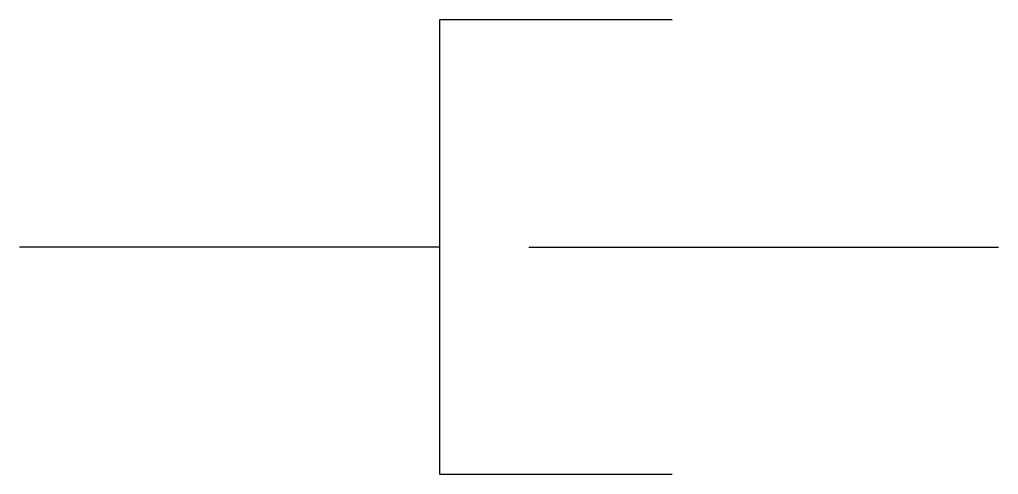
# Model space of a CAD drawing. Header units: metres. Extents: x 0 to 33.1, y -7.7 to 7.7.
import ezdxf

# ---------------------------------------------------------------- set-up
doc = ezdxf.new("R2010")
doc.units = ezdxf.units.M
doc.layers.add('003_THICK', color=7, linetype='Continuous')

msp = doc.modelspace()

# ---------------------------------------------------------------- linework, layer by layer
at = {"layer": '003_THICK'}
for points in [[(14.2, 7.68), (22.05, 7.68)], [(14.2, -7.68), (14.2, 7.68)], [(14.2, 0), (0, 0)], [(17.2, 0), (33.07, 0)], [(22.05, -7.68), (14.2, -7.68)]]:
    msp.add_lwpolyline(points, dxfattribs=at)

doc.saveas('drawing.dxf')
